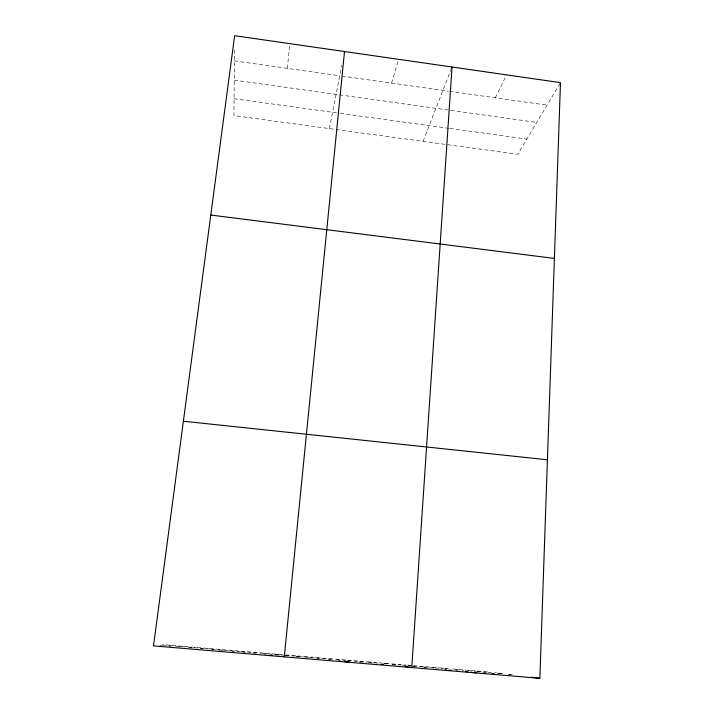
<?xml version="1.0" encoding="UTF-8"?>
<svg xmlns="http://www.w3.org/2000/svg" width="714" height="714" viewBox="0 0 714 714"><rect width="100%" height="100%" fill="white"/><g stroke="black" fill="none" stroke-linecap="round" stroke-linejoin="round"><path stroke-width="0.54" stroke-dasharray="3.57 2.68" d="M234.513 49.918L233.906 115.588L517.811 154.26L559.937 83.574M287.349 68.348L289.875 43.652M329.368 128.591L341.819 65.233M391.602 83.11L398.564 59.316M423.063 141.354L451.659 68.026M495.284 97.791L506.565 74.863M160.007 645.269L165.077 644.787L284.654 654.845M285.743 654.934L406.418 665.082M407.515 665.171L448.294 668.607M452.738 668.973L490.482 672.151M162.676 645.019L168.129 645.474M169.227 645.572L210.675 649.053M211.763 649.142L229.283 650.615M230.381 650.704L240.279 651.543M241.377 651.632L261.172 653.292M262.27 653.39L284.306 655.238M285.421 655.336L295.4 656.175M296.506 656.264L327.548 658.87M328.654 658.968L334.197 659.433M336.383 659.62L346.254 660.45M347.352 660.539L367.085 662.199M368.183 662.289L378.045 663.119M383.534 663.583L389.014 664.038M392.298 664.315L401.063 665.055M402.161 665.145L412.023 665.975M413.111 666.064L422.974 666.894M424.071 666.983L433.925 667.813M435.022 667.902L443.787 668.643M444.884 668.732L447.071 668.92M455.907 669.661L463.645 670.312M468.063 670.678L475.792 671.33M476.898 671.428L486.841 672.258M487.939 672.356L491.259 672.633M497.881 673.186L503.406 673.65L494.882 672.57M168.763 646.009L170.949 646.188M178.598 646.83L180.785 647.018M189.531 647.75L191.718 647.937M200.464 648.669L202.651 648.856M211.398 649.588L213.584 649.776M221.251 650.418L223.446 650.597M232.255 651.338L234.46 651.525M243.26 652.266L245.464 652.453M253.167 653.096L255.371 653.283M264.171 654.024L266.376 654.202M275.185 654.943L277.38 655.131M285.127 655.782L287.349 655.97M296.212 656.71L298.434 656.898M306.19 657.549L308.412 657.737M317.275 658.478L319.497 658.665M328.36 659.415L330.582 659.602M338.338 660.254L340.533 660.432M359.16 662.003L362.453 662.28M370.12 662.922L372.315 663.101M392.04 664.761L394.235 664.948M412.853 666.51L415.048 666.697M423.804 667.429L425.999 667.617M444.617 669.179L446.812 669.366M455.577 670.098L457.781 670.285M476.533 671.856L478.737 672.044M497.488 673.614L499.693 673.802M508.52 674.543L510.724 674.73M508.716 674.328L514.035 675.007M234.067 98.71L339.186 113.205M340.292 113.356L448.829 128.315M449.918 128.466L526.852 139.078M234.237 80.138L536.794 122.406M234.406 60.86L339.748 75.773M341.952 76.086L448.392 91.151M449.481 91.303L547.094 105.128M384.418 663.235L390.112 664.127M392.209 664.466L396.422 665.127M275.925 654.113L279.585 655.318"/><path stroke-width="1.07" d="M539.855 678.3L560.49 82.637L234.638 35.7L153.51 645.893L539.855 678.3L531.466 677.229M452.051 67.018L411.782 667.554L405.231 666.519M284.279 656.862L344.514 51.524M219.305 651.409L219.787 650.793M270.57 655.05L272.775 655.238M347.075 661.476L349.271 661.664M381.097 664.332L383.293 664.52M449.124 670.044L451.319 670.232M483.244 672.909L485.449 673.097M492.071 673.65L494.275 673.837M183.382 421.224L547.424 459.78M210.791 215.048L554.403 258.432M465.546 671.481L467.688 671.776M470.892 672.222L476.229 672.963M344.603 661.485L348.432 662.244"/></g></svg>
